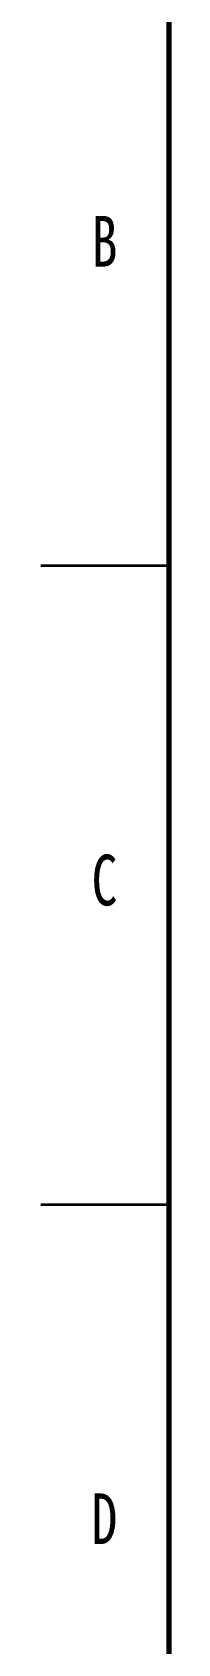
# Model space of a CAD drawing. Header units: millimetres. Extents: x -12403 to 8666, y -15213 to 13435.
# Drawn here: x -9688 to -9379, y 718 to 4616 of the extents above; entities that cross this region are included whole.
import ezdxf

# ---------------------------------------------------------------- set-up
doc = ezdxf.new("R2010")
doc.units = ezdxf.units.MM
doc.styles.add('SLDTEXTSTYLE1', font='TXT', dxfattribs={"width": 0.75})

msp = doc.modelspace()

# ---------------------------------------------------------------- linework, layer by layer
at = {"color": 7, "linetype": 'Continuous', "lineweight": 70}
msp.add_line((-9379.36, -5944.77), (-9379.36, 6415.23), dxfattribs=at)
at = {"color": 7, "linetype": 'Continuous', "lineweight": 35}
for p, q in [((-9379.36, 3325.23), (-9688.36, 3325.23)), ((-9379.36, 1780.23), (-9688.36, 1780.23))]:
    msp.add_line(p, q, dxfattribs=at)

# ---------------------------------------------------------------- texts
at = {"color": 7, "linetype": 'Continuous', "lineweight": 0, "char_height": 122.63, "attachment_point": 2, "style": 'SLDTEXTSTYLE1'}
for s, insert in [('B', (-9534.77, 4171.82)), ('C', (-9535.14, 2626.82)), ('D', (-9535.32, 1081.82))]:
    msp.add_mtext(s, dxfattribs=dict(at, insert=insert))

doc.saveas('drawing.dxf')
